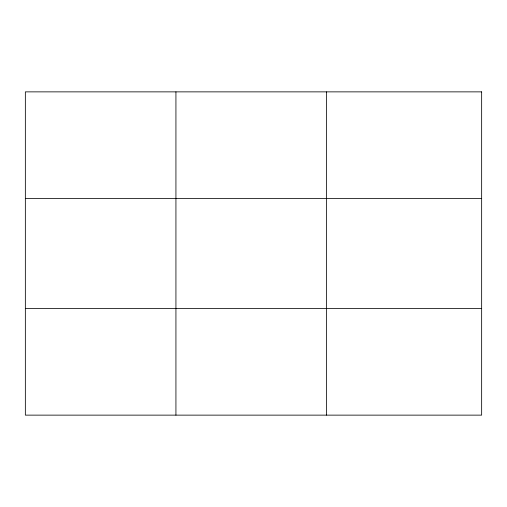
<?xml version="1.0" encoding="UTF-8"?>
<svg xmlns="http://www.w3.org/2000/svg" width="507" height="507" viewBox="0 0 507 507"><rect width="100%" height="100%" fill="white"/><g stroke="black" fill="none" stroke-linecap="round" stroke-linejoin="round"><path stroke-width="0.76" d="M175.929 91.868L175.929 415.132M326.508 91.868L326.508 415.132M25.35 198.548L481.65 198.548M25.35 308.452L481.65 308.452M481.65 91.868L481.65 415.132L25.35 415.132L25.35 91.868L481.65 91.868"/></g></svg>
